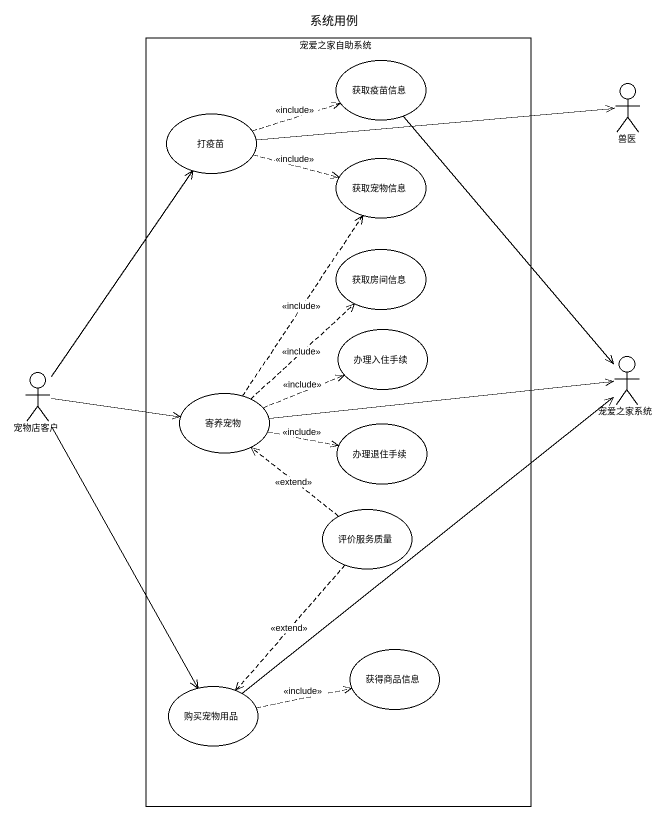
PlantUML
@startuml
title 系统用例
rectangle 宠爱之家自助系统 {
  usecase 获取疫苗信息
  usecase 打疫苗
  usecase 获取宠物信息
  usecase 获取房间信息
  usecase 办理入住手续
  usecase 寄养宠物
  usecase 办理退住手续
  usecase 评价服务质量
  usecase 获得商品信息
  usecase 购买宠物用品
}
actor 兽医
actor 宠爱之家系统
actor 宠物店客户
获取疫苗信息 --> 宠爱之家系统
打疫苗 .right.> 获取疫苗信息 : <<include>>
打疫苗 -right-> 兽医
打疫苗 .right.> 获取宠物信息 : <<include>>
宠物店客户 -up-> 打疫苗
宠物店客户 -right-> 寄养宠物
宠物店客户 --> 购买宠物用品
寄养宠物 .up.> 获取宠物信息 : <<include>>
寄养宠物 .up.> 获取房间信息 : <<include>>
寄养宠物 .right.> 办理入住手续 : <<include>>
寄养宠物 -right-> 宠爱之家系统
寄养宠物 .right.> 办理退住手续 : <<include>>
评价服务质量 .up.> 寄养宠物 : <<extend>>
评价服务质量 ..> 购买宠物用品 : <<extend>>
购买宠物用品 -up-> 宠爱之家系统
购买宠物用品 .right.> 获得商品信息 : <<include>>
@enduml
